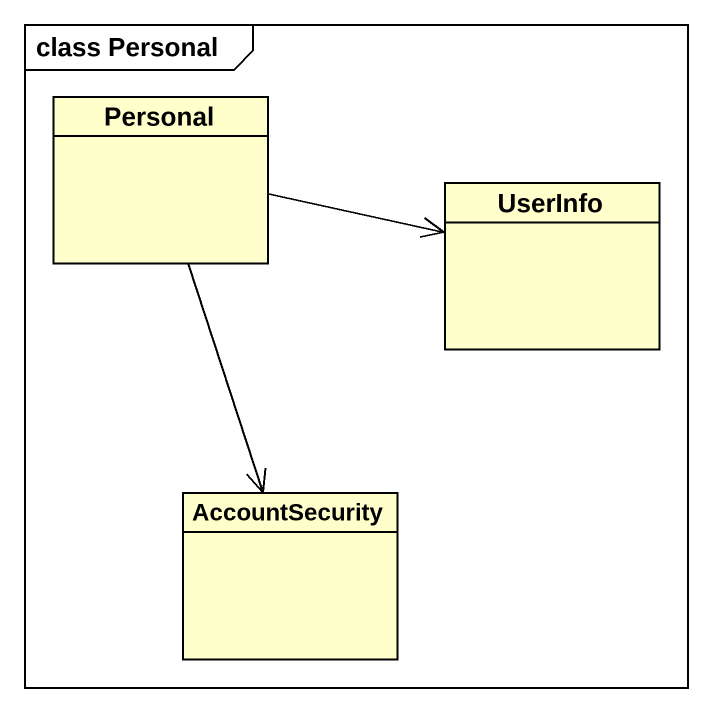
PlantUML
@startuml
mainframe class Personal
hide circle
hide empty members
class Personal
class UserInfo
class AccountSecurity
Personal -right-> UserInfo
Personal --> AccountSecurity
@enduml
